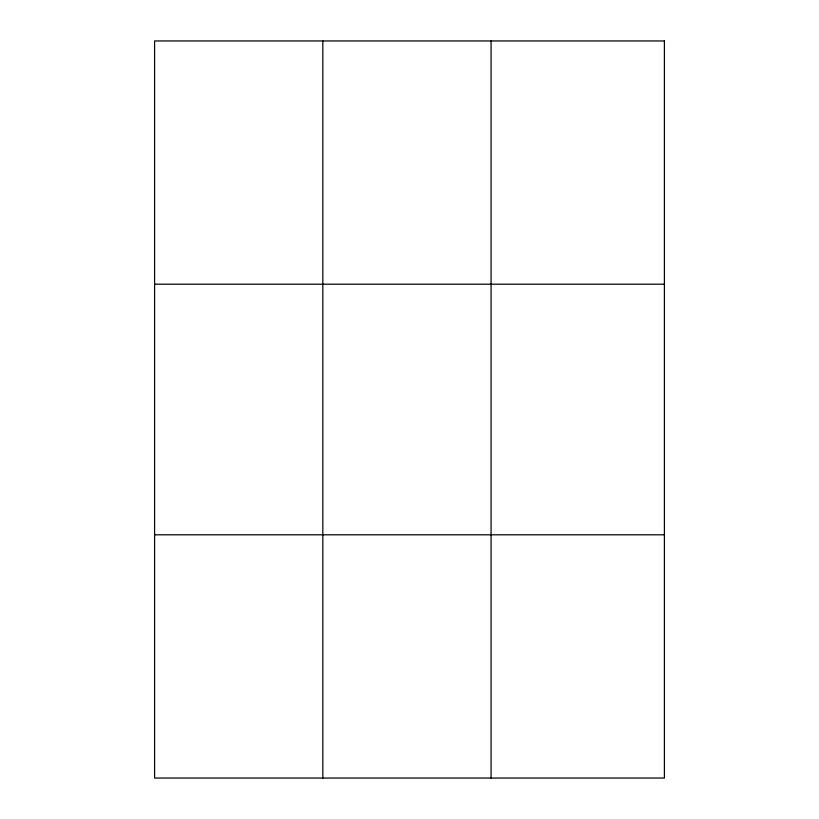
<?xml version="1.0" encoding="UTF-8"?>
<svg xmlns="http://www.w3.org/2000/svg" width="819" height="819" viewBox="0 0 819 819"><rect width="100%" height="100%" fill="white"/><g stroke="black" fill="none" stroke-linecap="round" stroke-linejoin="round"><path stroke-width="1.23" d="M322.829 40.95L322.829 778.05M491.072 40.95L491.072 778.05M154.596 284.193L664.404 284.193M154.596 534.807L664.404 534.807M664.404 40.95L664.404 778.05L154.596 778.05L154.596 40.95L664.404 40.95"/></g></svg>
